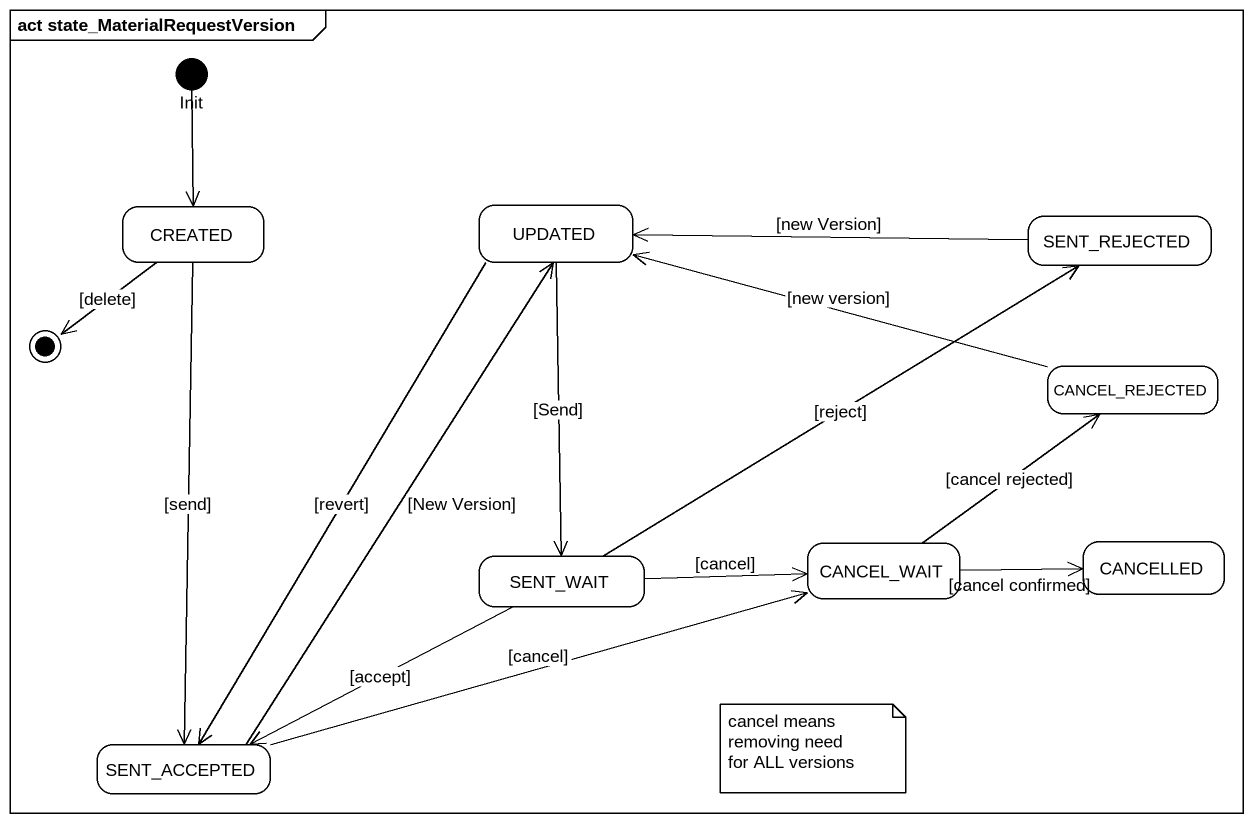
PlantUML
@startuml
mainframe act state_MaterialRequestVersion
hide empty description
state Init <<start>>
state CREATED
state UPDATED
state SENT_REJECTED
state CANCEL_REJECTED
state SENT_WAIT
state CANCEL_WAIT
state CANCELLED
state SENT_ACCEPTED
Init --> CREATED
CREATED --> SENT_ACCEPTED : [send]
UPDATED --> SENT_WAIT : [Send]
UPDATED --> SENT_ACCEPTED : [revert]
SENT_REJECTED -left-> UPDATED : [new Version]
CANCEL_REJECTED -left-> UPDATED : [new version]
SENT_WAIT -up-> SENT_REJECTED : [reject]
SENT_WAIT -right-> CANCEL_WAIT : [cancel]
SENT_WAIT -left-> SENT_ACCEPTED : [accept]
CANCEL_WAIT -up-> CANCEL_REJECTED : [cancel rejected]
CANCEL_WAIT -right-> CANCELLED : [cancel confirmed]
SENT_ACCEPTED -up-> UPDATED : [New Version]
SENT_ACCEPTED -right-> CANCEL_WAIT : [cancel]
CREATED --> [*] : [delete]
note as N1
  cancel means removing need
  for ALL versions
end note
@enduml
